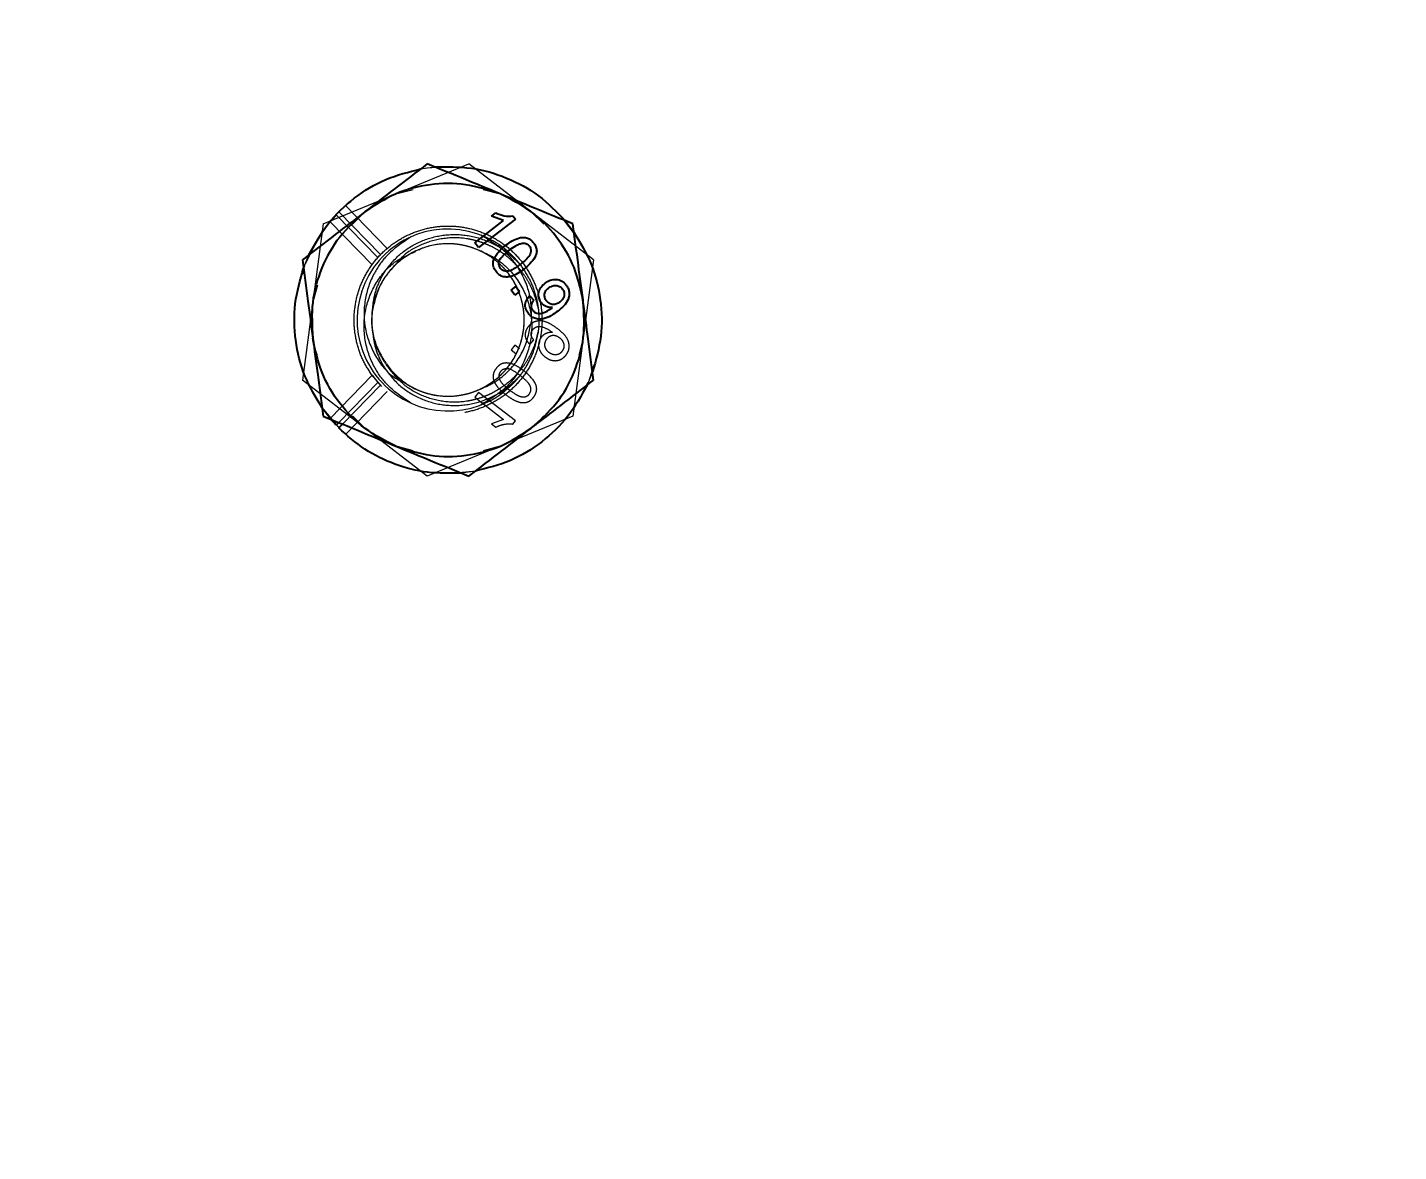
# Model space of a CAD drawing. Header units: millimetres. Extents: x 861 to 27901, y 673 to 17923.
# Drawn here: x 11107.9 to 11227.5, y 6468.1 to 6566.1 of the extents above; entities that cross this region are included whole.
import ezdxf

# ---------------------------------------------------------------- set-up
doc = ezdxf.new("R2010")
doc.units = ezdxf.units.MM
doc.header["$LTSCALE"] = 33.3
doc.linetypes.add('HIDDEN', pattern=[1.905, 1.27, -0.635])
doc.layers.add('CAPA_1', color=7, linetype='Continuous')
doc.styles.add('SLDTEXTSTYLE0', font='TXT', dxfattribs={"width": 0.75})
doc.dimstyles.new('SLDDIMSTYLE0', dxfattribs={"dimtxt": 66.6, "dimasz": 66.6, "dimexe": 0, "dimexo": 0.0625, "dimgap": 16.65, "dimtad": 2, "dimdec": 0, "dimlfac": 1.261261, "dimrnd": 1e-09, "dimzin": 12, "dimdsep": 46, "dimtxsty": 'SLDTEXTSTYLE0', "dimsah": 1, "dimcen": 0.09, "dimadec": 0, "dimazin": 3, "dimtfac": 1, "dimtdec": 0, "dimtofl": 0, "dimtmove": 0, "dimatfit": 3, "dimfxl": 1, "dimfrac": 2, "dimtolj": 1, "dimtzin": 12, "dimarcsym": 0})

# ---------------------------------------------------------------- blocks, each defined once
blk = doc.blocks.new('_D_13')
at = {"layer": 'CAPA_1', "transparency": 16777216}
for p, q in [((9823.17, 6912.25), (14695.32, 6912.25)), ((14662.02, 6912.25), (14662.02, 5357.98)), ((14240.18, 5357.98), (14695.32, 5357.98))]:
    blk.add_line(p, q, dxfattribs=at)
for points in [[(14662.02, 6912.25), (14651.77, 6845.65), (14672.27, 6845.65)], [(14662.02, 5357.98), (14672.27, 5424.58), (14651.77, 5424.58)]]:
    blk.add_solid(points, dxfattribs=at)
at = {"layer": 'CAPA_1', "transparency": 16777216, "insert": (14576.17, 6036.69), "char_height": 66.6, "attachment_point": 1, "rotation": 90, "style": 'SLDTEXTSTYLE0'}
blk.add_mtext('1960', dxfattribs=at)

msp = doc.modelspace()

# ---------------------------------------------------------------- linework, layer by layer
at = {"color": 1, "linetype": 'HIDDEN', "lineweight": 18}
for p, q in [((11133.72, 6548.95), (11146.41, 6554.18)), ((11142.49, 6553.78), (11141.62, 6553.56)), ((11142.21, 6553.74), (11143.45, 6553.91)), ((11144.09, 6553.89), (11142.76, 6553.82)), ((11157.29, 6545.81), (11146.41, 6554.18)), ((11140.06, 6551.56), (11141.55, 6551.96)), ((11147.65, 6551.96), (11149.15, 6551.56)), ((11136.13, 6550.88), (11135.66, 6550.54)), ((11134.85, 6549.74), (11134.47, 6549.26)), ((11138.48, 6546.02), (11134.85, 6549.74)), ((11135.08, 6549.99), (11135.66, 6550.54)), ((11138.71, 6546.27), (11135.08, 6549.99)), ((11135.66, 6550.54), (11139.3, 6546.81)), ((11137.26, 6549.91), (11136.26, 6548.91)), ((11151.85, 6549.99), (11152.94, 6548.91)), ((11133.72, 6548.95), (11131.9, 6535.33)), ((11137.98, 6545.39), (11134.31, 6549.14)), ((11155.71, 6547.97), (11154.6, 6549.42)), ((11154.81, 6549.22), (11155.57, 6548.23)), ((11148.98, 6547.13), (11149.43, 6546.85)), ((11132, 6545.09), (11132.47, 6546.25)), ((11132.8, 6546.78), (11132.17, 6545.51)), ((11138.71, 6546.27), (11139.3, 6546.81)), ((11139.3, 6546.81), (11139.43, 6546.91)), ((11142.06, 6546.69), (11142.21, 6546.77)), ((11149.61, 6546.68), (11149.43, 6546.85)), ((11132.08, 6545.29), (11131.87, 6544.53)), ((11157.29, 6545.81), (11155.48, 6532.19)), ((11133.21, 6543.62), (11132.81, 6542.14)), ((11151.72, 6538.45), (11152.08, 6538.83)), ((11152.25, 6538.66), (11152.46, 6539.54)), ((11153.64, 6539.55), (11153.71, 6539.48)), ((11156.39, 6539), (11155.99, 6537.52)), ((11150.42, 6538.39), (11150.11, 6537.98)), ((11150.11, 6537.98), (11150.52, 6537.66)), ((11150.84, 6538.07), (11150.42, 6538.39)), ((11139.22, 6536.75), (11139.6, 6536.22)), ((11156.92, 6535.38), (11157.34, 6536.67)), ((11142.78, 6526.96), (11131.9, 6535.33)), ((11137.98, 6535.75), (11134.31, 6532)), ((11138.83, 6534.77), (11137.95, 6535.8)), ((11137.98, 6535.75), (11138.48, 6535.12)), ((11149.43, 6534.29), (11150.57, 6535.35)), ((11156.4, 6534.37), (11156.82, 6535.14)), ((11157.2, 6536.05), (11156.72, 6534.9)), ((11138.48, 6535.12), (11135.08, 6531.63)), ((11138.71, 6534.88), (11135.41, 6531.49)), ((11135.66, 6530.6), (11139.3, 6534.33)), ((11147.24, 6534.25), (11146.92, 6533.84)), ((11150.47, 6531.77), (11147.24, 6534.25)), ((11149.14, 6534.12), (11149.67, 6534.5)), ((11133.6, 6532.95), (11135.15, 6531.1)), ((11134.31, 6532), (11133.62, 6532.91)), ((11146.92, 6533.84), (11149.44, 6531.9)), ((11137.34, 6531.15), (11136.26, 6532.23)), ((11155.48, 6532.19), (11142.78, 6526.96)), ((11149.44, 6531.9), (11148.39, 6531.53)), ((11150.26, 6531.5), (11150.47, 6531.77)), ((11148.39, 6531.53), (11148.77, 6531.23)), ((11141.55, 6529.18), (11140.18, 6529.55)), ((11149.13, 6529.58), (11147.65, 6529.18)), ((11145.22, 6527.24), (11147.06, 6527.42)), ((11146.98, 6527.4), (11145.75, 6527.23))]:
    msp.add_line(p, q, dxfattribs=at)
at = {"color": 7, "linetype": 'Continuous', "lineweight": 25}
for p, q in [((11148.39, 6549.61), (11148.77, 6549.91)), ((11149.44, 6549.24), (11148.39, 6549.61)), ((11150.26, 6549.64), (11150.47, 6549.37)), ((11146.92, 6547.3), (11149.44, 6549.24)), ((11150.47, 6549.37), (11147.24, 6546.89)), ((11147.24, 6546.89), (11146.92, 6547.3)), ((11150.11, 6543.16), (11150.52, 6543.48)), ((11150.42, 6542.75), (11150.11, 6543.16)), ((11150.84, 6543.07), (11150.42, 6542.75)), ((11150.52, 6543.48), (11150.84, 6543.07)), ((11151.72, 6542.69), (11152.08, 6542.31)), ((11153.64, 6541.6), (11153.71, 6541.66)), ((11134.85, 6531.4), (11134.31, 6532)), ((11135.08, 6531.63), (11134.85, 6531.4)), ((11135.41, 6531.49), (11135.08, 6531.16))]:
    msp.add_line(p, q, dxfattribs=at)
at = {"color": 1, "linetype": 'HIDDEN', "lineweight": 18}
msp.add_arc((11144.6, 6540.57), 7.93, 37.5876, 307.5876, dxfattribs=at)
at = {"color": 7, "linetype": 'Continuous', "lineweight": 25}
for points in [[(11132.47, 6546.25), (11132.99, 6547.18), (11134.03, 6549.05), (11136.36, 6551.27), (11139.11, 6552.96), (11141.18, 6553.48), (11142.21, 6553.74)], [(11143.45, 6553.91), (11144.52, 6553.93), (11146.65, 6553.96), (11149.74, 6553.05), (11152.58, 6551.52), (11154.07, 6549.99), (11154.81, 6549.22)], [(11149.13, 6551.56), (11148.14, 6551.89), (11146.16, 6552.53), (11143.01, 6552.48), (11139.96, 6551.71), (11138.21, 6550.57), (11137.34, 6549.99)], [(11156.39, 6542.14), (11156.17, 6543.16), (11155.74, 6545.2), (11154.12, 6547.9), (11151.92, 6550.16), (11150.06, 6551.1), (11149.13, 6551.56)], [(11137.34, 6549.99), (11136.57, 6549.3), (11135.02, 6547.91), (11133.49, 6545.15), (11132.63, 6542.12), (11132.75, 6540.04), (11132.81, 6539)], [(11155.57, 6548.23), (11156.12, 6547.32), (11157.22, 6545.49), (11157.98, 6542.35), (11158.07, 6539.13), (11157.49, 6537.07), (11157.2, 6536.05)], [(11133.62, 6532.91), (11133.07, 6533.82), (11131.97, 6535.65), (11131.22, 6538.79), (11131.12, 6542.01), (11131.71, 6544.07), (11132, 6545.09)], [(11151.85, 6531.15), (11152.63, 6531.84), (11154.18, 6533.23), (11155.7, 6535.99), (11156.56, 6539.02), (11156.45, 6541.1), (11156.39, 6542.14)], [(11140.06, 6529.58), (11139.13, 6530.04), (11137.27, 6530.98), (11135.08, 6533.24), (11133.45, 6535.94), (11133.02, 6537.98), (11132.81, 6539)], [(11156.72, 6534.9), (11156.2, 6533.96), (11155.17, 6532.09), (11152.83, 6529.87), (11150.09, 6528.18), (11148.02, 6527.66), (11146.98, 6527.4)], [(11145.75, 6527.23), (11144.77, 6527.21), (11142.8, 6527.16), (11139.94, 6527.92), (11137.28, 6529.2), (11135.81, 6530.5), (11135.08, 6531.16)], [(11140.06, 6529.58), (11141.05, 6529.25), (11143.03, 6528.61), (11146.18, 6528.66), (11149.24, 6529.43), (11150.98, 6530.57), (11151.85, 6531.15)]]:
    msp.add_open_spline(points, degree=3, dxfattribs=at)
for points, knots in [([(11142.78, 6554.18), (11141.83, 6553.45), (11140.05, 6552.08), (11138.2, 6550.66), (11137.34, 6549.99)], [0, 0, 0, 0, 0.532771, 1, 1, 1, 1]), ([(11149.13, 6551.56), (11148.13, 6551.98), (11145.98, 6552.87), (11143.89, 6553.73), (11142.78, 6554.18)], [0, 0, 0, 0, 0.467229, 1, 1, 1, 1]), ([(11155.48, 6548.95), (11154.37, 6549.4), (11152.29, 6550.26), (11150.14, 6551.15), (11149.13, 6551.56)], [0, 0, 0, 0, 0.532771, 1, 1, 1, 1]), ([(11137.34, 6549.99), (11136.48, 6549.33), (11134.64, 6547.91), (11132.85, 6546.54), (11131.9, 6545.81)], [0, 0, 0, 0, 0.467229, 1, 1, 1, 1]), ([(11148.77, 6549.91), (11149.01, 6549.81), (11149.48, 6549.6), (11150, 6549.62), (11150.26, 6549.64)], [0, 0, 0, 0, 0.500866, 1, 1, 1, 1]), ([(11156.39, 6542.14), (11156.24, 6543.22), (11155.94, 6545.52), (11155.64, 6547.76), (11155.48, 6548.95)], [0, 0, 0, 0, 0.467229, 1, 1, 1, 1]), ([(11148.55, 6545.75), (11148.6, 6545.88), (11148.71, 6546.15), (11149.07, 6546.61), (11149.4, 6546.89), (11149.63, 6547.08)], [0, 0, 0, 0, 0.249754, 0.499871, 1, 1, 1, 1]), ([(11149.63, 6547.08), (11149.81, 6547.21), (11150.19, 6547.48), (11150.72, 6547.73), (11151.18, 6547.79), (11151.53, 6547.73), (11151.83, 6547.56), (11151.98, 6547.39), (11152.06, 6547.3)], [0, 0, 0, 0, 0.250482, 0.500346, 0.631705, 0.750221, 0.874987, 1, 1, 1, 1]), ([(11149.95, 6546.66), (11150.13, 6546.8), (11150.4, 6547), (11150.8, 6547.21), (11151.02, 6547.26), (11151.13, 6547.28)], [0, 0, 0, 0, 0.500372, 0.750515, 1, 1, 1, 1]), ([(11151.13, 6547.28), (11151.18, 6547.28), (11151.29, 6547.27), (11151.44, 6547.22), (11151.58, 6547.14), (11151.65, 6547.06), (11151.68, 6547.02)], [0, 0, 0, 0, 0.250158, 0.500156, 0.750032, 1, 1, 1, 1]), ([(11152.06, 6547.3), (11152.12, 6547.21), (11152.25, 6547.01), (11152.34, 6546.67), (11152.31, 6546.32), (11152.02, 6545.69), (11151.57, 6545.31), (11151.22, 6545.01)], [0, 0, 0, 0, 0.125373, 0.250644, 0.375698, 0.501113, 1, 1, 1, 1]), ([(11149.16, 6545.07), (11149.12, 6545.14), (11149.03, 6545.29), (11149.02, 6545.54), (11149.08, 6545.79), (11149.36, 6546.2), (11149.69, 6546.46), (11149.95, 6546.66)], [0, 0, 0, 0, 0.124696, 0.249462, 0.374432, 0.499637, 1, 1, 1, 1]), ([(11151.68, 6547.02), (11151.73, 6546.95), (11151.82, 6546.81), (11151.83, 6546.55), (11151.77, 6546.31), (11151.49, 6545.89), (11151.16, 6545.63), (11150.9, 6545.42)], [0, 0, 0, 0, 0.124745, 0.249484, 0.374471, 0.499648, 1, 1, 1, 1]), ([(11131.9, 6545.81), (11132.06, 6544.62), (11132.36, 6542.38), (11132.67, 6540.08), (11132.81, 6539)], [0, 0, 0, 0, 0.532771, 1, 1, 1, 1]), ([(11148.79, 6544.79), (11148.7, 6544.93), (11148.56, 6545.15), (11148.52, 6545.45), (11148.52, 6545.62), (11148.54, 6545.7), (11148.55, 6545.75)], [0, 0, 0, 0, 0.498795, 0.749148, 0.874576, 1, 1, 1, 1]), ([(11151.22, 6545.01), (11151.03, 6544.87), (11150.66, 6544.6), (11150.13, 6544.36), (11149.67, 6544.3), (11149.32, 6544.35), (11149.02, 6544.52), (11148.87, 6544.7), (11148.79, 6544.79)], [0, 0, 0, 0, 0.250476, 0.500347, 0.625768, 0.750176, 0.87497, 1, 1, 1, 1]), ([(11150.9, 6545.42), (11150.64, 6545.22), (11150.3, 6544.97), (11149.83, 6544.81), (11149.58, 6544.82), (11149.34, 6544.89), (11149.22, 6545.01), (11149.16, 6545.07)], [0, 0, 0, 0, 0.50041, 0.625613, 0.75058, 0.875344, 1, 1, 1, 1]), ([(11152.72, 6542.07), (11152.68, 6542.14), (11152.59, 6542.27), (11152.51, 6542.51), (11152.48, 6542.75), (11152.51, 6543), (11152.59, 6543.23), (11152.75, 6543.52), (11152.93, 6543.68), (11153.06, 6543.79)], [0, 0, 0, 0, 0.125074, 0.250064, 0.373261, 0.500199, 0.624296, 0.750369, 1, 1, 1, 1]), ([(11153.06, 6543.79), (11153.2, 6543.88), (11153.42, 6544.03), (11153.76, 6544.11), (11154.02, 6544.12), (11154.27, 6544.07), (11154.59, 6543.94), (11154.77, 6543.75), (11154.89, 6543.62)], [0, 0, 0, 0, 0.249869, 0.376454, 0.500348, 0.627239, 0.750824, 1, 1, 1, 1]), ([(11153.35, 6543.36), (11153.45, 6543.42), (11153.64, 6543.55), (11153.93, 6543.59), (11154.16, 6543.56), (11154.37, 6543.48), (11154.49, 6543.36), (11154.57, 6543.27)], [0, 0, 0, 0, 0.25025, 0.499842, 0.629576, 0.750665, 1, 1, 1, 1]), ([(11154.89, 6543.62), (11154.95, 6543.53), (11155.08, 6543.34), (11155.16, 6543.01), (11155.16, 6542.67), (11155.04, 6542.24), (11154.7, 6541.77), (11154.35, 6541.49), (11154.17, 6541.35)], [0, 0, 0, 0, 0.125064, 0.25009, 0.37511, 0.500169, 0.749441, 1, 1, 1, 1]), ([(11151.58, 6541.16), (11151.5, 6541.28), (11151.38, 6541.46), (11151.32, 6541.74), (11151.32, 6542.03), (11151.43, 6542.37), (11151.62, 6542.59), (11151.72, 6542.69)], [0, 0, 0, 0, 0.249859, 0.375718, 0.500481, 0.749846, 1, 1, 1, 1]), ([(11152.08, 6542.31), (11152.02, 6542.24), (11151.92, 6542.12), (11151.84, 6541.92), (11151.83, 6541.77), (11151.85, 6541.64), (11151.9, 6541.53), (11151.94, 6541.46), (11151.97, 6541.43)], [0, 0, 0, 0, 0.2764768, 0.499318, 0.6237184, 0.7494962, 0.8747562, 1, 1, 1, 1]), ([(11153.19, 6542.23), (11153.13, 6542.32), (11153.05, 6542.46), (11153.01, 6542.67), (11153.01, 6542.83), (11153.06, 6542.99), (11153.15, 6543.18), (11153.27, 6543.29), (11153.35, 6543.36)], [0, 0, 0, 0, 0.249521, 0.373851, 0.499889, 0.624096, 0.750315, 1, 1, 1, 1]), ([(11154.57, 6543.27), (11154.63, 6543.18), (11154.71, 6543.04), (11154.74, 6542.82), (11154.71, 6542.66), (11154.66, 6542.51), (11154.55, 6542.32), (11154.42, 6542.21), (11154.34, 6542.14)], [0, 0, 0, 0, 0.249017, 0.372138, 0.499365, 0.623562, 0.749893, 1, 1, 1, 1]), ([(11154.17, 6541.35), (11153.98, 6541.21), (11153.58, 6540.92), (11153, 6540.67), (11152.51, 6540.63), (11152.15, 6540.71), (11151.82, 6540.89), (11151.66, 6541.07), (11151.58, 6541.16)], [0, 0, 0, 0, 0.250485, 0.500119, 0.627899, 0.750092, 0.874994, 1, 1, 1, 1]), ([(11151.97, 6541.43), (11152.02, 6541.37), (11152.13, 6541.25), (11152.34, 6541.15), (11152.58, 6541.11), (11153.04, 6541.22), (11153.37, 6541.43), (11153.64, 6541.6)], [0, 0, 0, 0, 0.1252073, 0.25031, 0.3753386, 0.5006201, 1, 1, 1, 1]), ([(11153.71, 6541.66), (11153.62, 6541.65), (11153.43, 6541.65), (11153.16, 6541.73), (11152.91, 6541.86), (11152.79, 6542), (11152.72, 6542.07)], [0, 0, 0, 0, 0.248943, 0.49945, 0.750285, 1, 1, 1, 1]), ([(11154.34, 6542.14), (11154.25, 6542.08), (11154.11, 6541.99), (11153.9, 6541.93), (11153.74, 6541.92), (11153.58, 6541.95), (11153.38, 6542.03), (11153.27, 6542.15), (11153.19, 6542.23)], [0, 0, 0, 0, 0.2499765, 0.3782222, 0.5003423, 0.6274524, 0.7508111, 1, 1, 1, 1]), ([(11157.29, 6535.33), (11157.13, 6536.52), (11156.84, 6538.76), (11156.53, 6541.06), (11156.39, 6542.14)], [0, 0, 0, 0, 0.532771, 1, 1, 1, 1]), ([(11132.81, 6539), (11132.95, 6537.92), (11133.26, 6535.62), (11133.56, 6533.38), (11133.72, 6532.19)], [0, 0, 0, 0, 0.4672291, 1, 1, 1, 1]), ([(11151.85, 6531.15), (11152.71, 6531.81), (11154.56, 6533.23), (11156.34, 6534.6), (11157.29, 6535.33)], [0, 0, 0, 0, 0.467229, 1, 1, 1, 1]), ([(11133.72, 6532.19), (11134.82, 6531.74), (11136.91, 6530.88), (11139.06, 6529.99), (11140.06, 6529.58)], [0, 0, 0, 0, 0.532771, 1, 1, 1, 1]), ([(11146.41, 6526.96), (11147.36, 6527.69), (11149.15, 6529.06), (11150.99, 6530.48), (11151.85, 6531.15)], [0, 0, 0, 0, 0.532771, 1, 1, 1, 1]), ([(11140.06, 6529.58), (11141.07, 6529.16), (11143.22, 6528.27), (11145.3, 6527.42), (11146.41, 6526.96)], [0, 0, 0, 0, 0.467229, 1, 1, 1, 1])]:
    msp.add_open_spline(points, degree=3, knots=knots, dxfattribs=at)
at = {"color": 1, "linetype": 'HIDDEN', "lineweight": 18}
for points in [[(11137.98, 6535.75), (11137.69, 6536.19), (11137.12, 6537.07), (11136.61, 6538.57), (11136.37, 6540.13), (11136.44, 6541.71), (11136.8, 6543.25), (11137.46, 6544.68), (11138.37, 6545.97), (11139.52, 6547.06), (11140.85, 6547.91), (11142.32, 6548.49), (11143.87, 6548.78), (11145.45, 6548.77), (11147, 6548.45), (11148.46, 6547.85), (11149.78, 6546.98), (11150.91, 6545.87), (11151.8, 6544.57), (11152.43, 6543.12), (11152.78, 6541.58), (11152.82, 6540), (11152.56, 6538.44), (11152.01, 6536.96), (11151.18, 6535.62), (11150.12, 6534.45), (11148.85, 6533.51), (11147.42, 6532.83), (11145.89, 6532.43), (11144.32, 6532.33), (11142.75, 6532.54), (11141.26, 6533.04), (11139.87, 6533.81), (11139.1, 6534.52), (11138.71, 6534.88)], [(11139.33, 6536.52), (11138.88, 6537.27), (11137.98, 6538.77), (11137.85, 6541.46), (11138.69, 6543.97), (11140.44, 6545.97), (11142.82, 6547.15), (11145.48, 6547.33), (11148, 6546.48), (11150, 6544.73), (11151.18, 6542.34), (11151.35, 6539.69), (11150.5, 6537.17), (11148.75, 6535.17), (11146.37, 6533.99), (11143.73, 6533.82), (11141.16, 6534.64), (11139.94, 6535.89), (11139.33, 6536.52)], [(11150.88, 6545.41), (11151.17, 6544.98), (11151.76, 6544.12), (11152.3, 6542.64), (11152.57, 6541.09), (11152.5, 6540.05), (11152.46, 6539.53)], [(11139.33, 6536.52), (11139.09, 6536.88), (11138.6, 6537.6), (11138.15, 6538.84), (11137.92, 6540.13), (11137.98, 6541), (11138.01, 6541.44)]]:
    msp.add_open_spline(points, degree=3, dxfattribs=at)
for points, knots in [([(11141.36, 6547.81), (11140.6, 6547.3), (11139.34, 6546.46), (11137.99, 6544.51), (11137.24, 6542.33), (11137.24, 6539.77), (11138.17, 6537.4), (11139.49, 6535.69), (11140.61, 6535.18), (11140.97, 6535.02)], [0, 0, 0, 0, 0.172544, 0.287961, 0.445426, 0.6059, 0.76529, 0.926774, 1, 1, 1, 1]), ([(11138.01, 6541.44), (11138.06, 6541.91), (11138.17, 6542.83), (11138.77, 6544.39), (11139.9, 6545.96), (11141.63, 6547.25), (11143.62, 6547.96), (11145.72, 6548.1), (11147.77, 6547.64), (11149.56, 6546.72), (11150.47, 6545.82), (11150.88, 6545.41)], [0, 0, 0, 0, 0.081677, 0.161349, 0.291035, 0.413148, 0.534221, 0.654765, 0.776346, 0.898839, 1, 1, 1, 1]), ([(11139.33, 6536.52), (11139.53, 6536.29), (11140.02, 6535.7), (11140.73, 6535.15), (11141.38, 6534.76), (11141.84, 6534.52), (11142.42, 6534.28), (11142.86, 6534.16), (11143.1, 6534.1), (11143.1, 6534.1), (11143.1, 6534.1), (11143.1, 6534.1), (11143.1, 6534.1), (11143.1, 6534.1), (11143.11, 6534.1), (11143.12, 6534.09), (11143.15, 6534.09), (11143.22, 6534.07), (11143.43, 6534.03), (11144.15, 6533.92), (11144.96, 6533.91), (11145.75, 6534.03), (11146.2, 6534.12), (11146.71, 6534.26), (11147.15, 6534.44), (11147.42, 6534.56), (11147.7, 6534.69), (11148.04, 6534.88), (11148.52, 6535.2), (11148.96, 6535.55), (11149.36, 6535.93), (11149.74, 6536.35), (11150.13, 6536.87), (11150.43, 6537.37), (11150.59, 6537.72), (11150.72, 6537.99), (11150.87, 6538.36), (11151.03, 6538.9), (11151.15, 6539.46), (11151.23, 6540.06), (11151.25, 6540.66), (11151.21, 6541.21), (11151.15, 6541.68), (11151.08, 6542.02), (11151.03, 6542.22), (11150.96, 6542.48), (11150.85, 6542.84), (11150.64, 6543.34), (11150.42, 6543.77), (11150.21, 6544.13), (11149.87, 6544.64), (11149.32, 6545.28), (11148.53, 6545.96), (11147.74, 6546.44), (11147.01, 6546.77), (11146.31, 6547), (11145.61, 6547.15), (11144.9, 6547.22), (11143.66, 6547.21), (11141.9, 6546.79), (11139.98, 6545.52), (11138.54, 6543.67), (11138.19, 6542.18), (11138.01, 6541.44)], [0, 0, 0, 0, 0.025018, 0.062505, 0.073457, 0.087536, 0.104741, 0.12507, 0.12508, 0.125088, 0.125103, 0.125129, 0.125176, 0.125264, 0.125429, 0.125753, 0.126422, 0.127908, 0.131491, 0.144058, 0.187539, 0.197474, 0.209566, 0.225509, 0.240805, 0.248969, 0.250106, 0.265748, 0.281391, 0.297034, 0.312676, 0.325838, 0.344007, 0.365974, 0.374124, 0.375253, 0.390902, 0.40655, 0.422199, 0.437847, 0.456199, 0.471384, 0.483402, 0.495485, 0.499868, 0.500438, 0.516867, 0.531646, 0.544773, 0.556248, 0.566071, 0.595236, 0.625559, 0.651348, 0.670843, 0.691621, 0.711565, 0.729805, 0.750654, 0.81299, 0.875327, 0.937663, 1, 1, 1, 1]), ([(11152.46, 6541.61), (11152.37, 6541.98), (11152.18, 6542.72), (11151.75, 6543.67), (11151.25, 6544.5), (11150.66, 6545.25), (11149.73, 6546.17), (11148.76, 6546.81), (11147.9, 6547.19), (11147.42, 6547.37), (11146.89, 6547.53), (11145.87, 6547.74), (11144.33, 6547.78), (11142.39, 6547.27), (11140.82, 6546.4), (11140.14, 6545.56), (11139.89, 6545.24)], [0, 0, 0, 0, 0.069953, 0.139917, 0.190193, 0.248551, 0.31488, 0.430247, 0.459214, 0.488206, 0.524206, 0.559732, 0.679274, 0.802425, 0.926677, 1, 1, 1, 1]), ([(11151.86, 6540.68), (11151.86, 6541.18), (11151.88, 6542.56), (11151.16, 6544.55), (11149.68, 6546.63), (11148.27, 6547.48), (11147.45, 6547.97)], [0, 0, 0, 0, 0.165547, 0.45872, 0.685305, 1, 1, 1, 1]), ([(11141.36, 6533.33), (11140.6, 6533.84), (11139.34, 6534.69), (11137.99, 6536.63), (11137.24, 6538.81), (11137.25, 6541.37), (11138.16, 6543.76), (11139.71, 6545.66), (11141.13, 6546.27), (11141.77, 6546.54)], [0, 0, 0, 0, 0.163193, 0.272354, 0.421286, 0.573063, 0.723815, 0.876546, 1, 1, 1, 1]), ([(11147.31, 6546.63), (11147.73, 6546.46), (11148.57, 6546.1), (11150.01, 6545), (11151.33, 6543.2), (11151.94, 6540.94), (11151.87, 6538.64), (11151.17, 6536.59), (11149.68, 6534.51), (11148.27, 6533.66), (11147.45, 6533.17)], [0, 0, 0, 0, 0.079497, 0.158991, 0.315135, 0.461945, 0.560322, 0.714796, 0.834185, 1, 1, 1, 1]), ([(11155.99, 6543.62), (11156.18, 6543.12), (11156.4, 6542.59), (11156.39, 6542.02), (11156.39, 6541.98)], [0, 0, 0, 0, 0.928699, 1, 1, 1, 1]), ([(11147.31, 6534.51), (11147.73, 6534.68), (11148.57, 6535.04), (11150, 6536.14), (11151.37, 6537.93), (11151.7, 6539.64), (11151.86, 6540.46)], [0, 0, 0, 0, 0.172574, 0.345139, 0.684098, 1, 1, 1, 1]), ([(11151.58, 6539.98), (11151.5, 6539.86), (11151.38, 6539.68), (11151.32, 6539.4), (11151.32, 6539.11), (11151.43, 6538.77), (11151.62, 6538.55), (11151.72, 6538.45)], [0, 0, 0, 0, 0.249859, 0.375956, 0.500482, 0.749847, 1, 1, 1, 1]), ([(11154.17, 6539.79), (11153.98, 6539.93), (11153.58, 6540.22), (11153, 6540.47), (11152.51, 6540.51), (11152.15, 6540.43), (11151.82, 6540.25), (11151.66, 6540.07), (11151.58, 6539.98)], [0, 0, 0, 0, 0.2504849, 0.5001185, 0.6280399, 0.7500924, 0.8749937, 1, 1, 1, 1]), ([(11151.97, 6539.71), (11152.02, 6539.77), (11152.13, 6539.89), (11152.34, 6539.99), (11152.58, 6540.03), (11153.04, 6539.93), (11153.37, 6539.71), (11153.64, 6539.55)], [0, 0, 0, 0, 0.125207, 0.25031, 0.375339, 0.50062, 1, 1, 1, 1]), ([(11133.21, 6537.52), (11133.01, 6538.02), (11132.8, 6538.55), (11132.8, 6539.12), (11132.8, 6539.16)], [0, 0, 0, 0, 0.928699, 1, 1, 1, 1]), ([(11138.01, 6539.7), (11138.06, 6539.23), (11138.17, 6538.31), (11138.77, 6536.75), (11139.9, 6535.18), (11141.63, 6533.89), (11143.62, 6533.18), (11145.72, 6533.04), (11147.77, 6533.5), (11149.56, 6534.42), (11150.47, 6535.32), (11150.88, 6535.73)], [0, 0, 0, 0, 0.081677, 0.16135, 0.291036, 0.413148, 0.534221, 0.654765, 0.776346, 0.898839, 1, 1, 1, 1]), ([(11152.46, 6539.53), (11152.37, 6539.16), (11152.18, 6538.42), (11151.75, 6537.47), (11151.25, 6536.64), (11150.66, 6535.89), (11149.73, 6534.97), (11148.76, 6534.33), (11147.9, 6533.95), (11147.42, 6533.77), (11146.89, 6533.62), (11145.87, 6533.4), (11144.34, 6533.36), (11142.38, 6533.87), (11140.59, 6534.91), (11139.75, 6535.98), (11139.33, 6536.52)], [0, 0, 0, 0, 0.066556, 0.133122, 0.180956, 0.23648, 0.299587, 0.409351, 0.436911, 0.464495, 0.498747, 0.532548, 0.646284, 0.763454, 0.881671, 1, 1, 1, 1]), ([(11149.43, 6534.29), (11149.71, 6534.52), (11150.07, 6534.81), (11150.42, 6535.19), (11150.64, 6535.44), (11150.9, 6535.74), (11151.2, 6536.17), (11151.65, 6536.9), (11152.17, 6538), (11152.36, 6539.02), (11152.46, 6539.53)], [0, 0, 0, 0, 0.174168, 0.224334, 0.249847, 0.333257, 0.416669, 0.500084, 0.750043, 1, 1, 1, 1]), ([(11152.08, 6538.83), (11152.02, 6538.9), (11151.92, 6539.02), (11151.84, 6539.22), (11151.83, 6539.37), (11151.86, 6539.54), (11151.92, 6539.64), (11151.97, 6539.71)], [0, 0, 0, 0, 0.277074, 0.499914, 0.624834, 0.750381, 1, 1, 1, 1]), ([(11152.72, 6539.07), (11152.7, 6539.03), (11152.65, 6538.97), (11152.57, 6538.83), (11152.51, 6538.63), (11152.48, 6538.39), (11152.51, 6538.14), (11152.59, 6537.91), (11152.75, 6537.62), (11152.93, 6537.46), (11153.06, 6537.35)], [0, 0, 0, 0, 0.062611, 0.125226, 0.250194, 0.373586, 0.500286, 0.62458, 0.750412, 1, 1, 1, 1]), ([(11153.71, 6539.48), (11153.62, 6539.49), (11153.43, 6539.49), (11153.16, 6539.41), (11152.91, 6539.28), (11152.79, 6539.14), (11152.72, 6539.07)], [0, 0, 0, 0, 0.24954, 0.50198, 0.751372, 1, 1, 1, 1]), ([(11153.19, 6538.91), (11153.13, 6538.82), (11153.05, 6538.68), (11153.01, 6538.47), (11153.01, 6538.31), (11153.06, 6538.15), (11153.15, 6537.96), (11153.27, 6537.85), (11153.35, 6537.78)], [0, 0, 0, 0, 0.24952, 0.373528, 0.499888, 0.62379, 0.750316, 1, 1, 1, 1]), ([(11154.34, 6539), (11154.25, 6539.06), (11154.11, 6539.15), (11153.9, 6539.21), (11153.74, 6539.22), (11153.58, 6539.19), (11153.38, 6539.11), (11153.27, 6538.99), (11153.19, 6538.91)], [0, 0, 0, 0, 0.249977, 0.377915, 0.500342, 0.627106, 0.750811, 1, 1, 1, 1]), ([(11154.89, 6537.52), (11154.95, 6537.61), (11155.08, 6537.8), (11155.16, 6538.13), (11155.16, 6538.47), (11155.04, 6538.9), (11154.7, 6539.37), (11154.35, 6539.65), (11154.17, 6539.79)], [0, 0, 0, 0, 0.1250636, 0.2500896, 0.37511, 0.5001694, 0.749441, 1, 1, 1, 1]), ([(11154.57, 6537.87), (11154.63, 6537.96), (11154.71, 6538.1), (11154.74, 6538.32), (11154.71, 6538.48), (11154.66, 6538.63), (11154.55, 6538.82), (11154.42, 6538.93), (11154.34, 6539)], [0, 0, 0, 0, 0.249017, 0.371845, 0.499365, 0.623226, 0.749892, 1, 1, 1, 1]), ([(11153.06, 6537.35), (11153.2, 6537.26), (11153.42, 6537.11), (11153.76, 6537.03), (11154.02, 6537.02), (11154.27, 6537.07), (11154.59, 6537.2), (11154.77, 6537.39), (11154.89, 6537.52)], [0, 0, 0, 0, 0.249869, 0.376654, 0.500348, 0.627459, 0.750824, 1, 1, 1, 1]), ([(11153.35, 6537.78), (11153.45, 6537.72), (11153.64, 6537.59), (11153.93, 6537.55), (11154.16, 6537.58), (11154.37, 6537.66), (11154.49, 6537.78), (11154.57, 6537.87)], [0, 0, 0, 0, 0.25025, 0.499841, 0.629288, 0.750666, 1, 1, 1, 1]), ([(11148.79, 6536.35), (11148.7, 6536.21), (11148.56, 6535.99), (11148.51, 6535.65), (11148.53, 6535.48), (11148.55, 6535.39)], [0, 0, 0, 0, 0.499036, 0.74951, 1, 1, 1, 1]), ([(11151.22, 6536.13), (11151.03, 6536.27), (11150.66, 6536.54), (11150.13, 6536.78), (11149.67, 6536.84), (11149.32, 6536.79), (11149.02, 6536.62), (11148.87, 6536.44), (11148.79, 6536.35)], [0, 0, 0, 0, 0.250472, 0.500339, 0.626188, 0.75018, 0.874972, 1, 1, 1, 1]), ([(11150.9, 6535.72), (11150.64, 6535.92), (11150.3, 6536.17), (11149.83, 6536.33), (11149.58, 6536.32), (11149.34, 6536.25), (11149.22, 6536.13), (11149.16, 6536.07)], [0, 0, 0, 0, 0.50041, 0.625613, 0.75058, 0.875344, 1, 1, 1, 1]), ([(11148.55, 6535.39), (11148.6, 6535.26), (11148.71, 6534.99), (11149.07, 6534.53), (11149.4, 6534.25), (11149.63, 6534.06)], [0, 0, 0, 0, 0.249754, 0.499871, 1, 1, 1, 1]), ([(11149.16, 6536.07), (11149.12, 6536), (11149.03, 6535.85), (11149.02, 6535.6), (11149.08, 6535.36), (11149.36, 6534.94), (11149.69, 6534.68), (11149.95, 6534.48)], [0, 0, 0, 0, 0.124696, 0.249462, 0.374432, 0.499637, 1, 1, 1, 1]), ([(11151.68, 6534.12), (11151.73, 6534.19), (11151.82, 6534.33), (11151.83, 6534.59), (11151.77, 6534.83), (11151.49, 6535.25), (11151.16, 6535.51), (11150.9, 6535.72)], [0, 0, 0, 0, 0.124745, 0.249484, 0.374471, 0.499648, 1, 1, 1, 1]), ([(11152.06, 6533.84), (11152.12, 6533.93), (11152.25, 6534.13), (11152.34, 6534.47), (11152.31, 6534.82), (11152.02, 6535.45), (11151.57, 6535.83), (11151.22, 6536.13)], [0, 0, 0, 0, 0.125373, 0.250644, 0.375698, 0.501113, 1, 1, 1, 1]), ([(11149.63, 6534.06), (11149.81, 6533.93), (11150.19, 6533.66), (11150.72, 6533.41), (11151.18, 6533.35), (11151.53, 6533.41), (11151.83, 6533.58), (11151.98, 6533.75), (11152.06, 6533.84)], [0, 0, 0, 0, 0.250482, 0.500345, 0.631866, 0.750221, 0.874987, 1, 1, 1, 1]), ([(11149.95, 6534.48), (11150.13, 6534.34), (11150.4, 6534.15), (11150.8, 6533.93), (11151.02, 6533.88), (11151.13, 6533.86)], [0, 0, 0, 0, 0.500372, 0.750515, 1, 1, 1, 1]), ([(11151.13, 6533.86), (11151.18, 6533.86), (11151.29, 6533.87), (11151.44, 6533.92), (11151.56, 6533.99), (11151.63, 6534.06), (11151.67, 6534.1), (11151.68, 6534.12)], [0, 0, 0, 0, 0.2500549, 0.4999486, 0.7497221, 0.8748571, 1, 1, 1, 1]), ([(11152.94, 6532.23), (11152.6, 6531.81), (11152.25, 6531.36), (11151.75, 6531.08), (11151.72, 6531.06)], [0, 0, 0, 0, 0.928699, 1, 1, 1, 1]), ([(11148.77, 6531.23), (11149.01, 6531.34), (11149.48, 6531.54), (11150, 6531.52), (11150.26, 6531.5)], [0, 0, 0, 0, 0.500866, 1, 1, 1, 1])]:
    msp.add_open_spline(points, degree=3, knots=knots, dxfattribs=at)

# ---------------------------------------------------------------- dimensions: what is measured, and where the dimension line sits
at = {"layer": 'CAPA_1'}
dim = msp.add_linear_dim(base=(14662.02, 5357.98), p1=(9780.88, 6912.25), p2=(14197.89, 5357.98), angle=90, dimstyle='SLDDIMSTYLE0', dxfattribs=at)
dim.commit()
dim.dimension.update_dxf_attribs({"geometry": '_D_13', "text_midpoint": (14662.02, 6135.11), "dimtype": 160})

doc.saveas('drawing.dxf')
